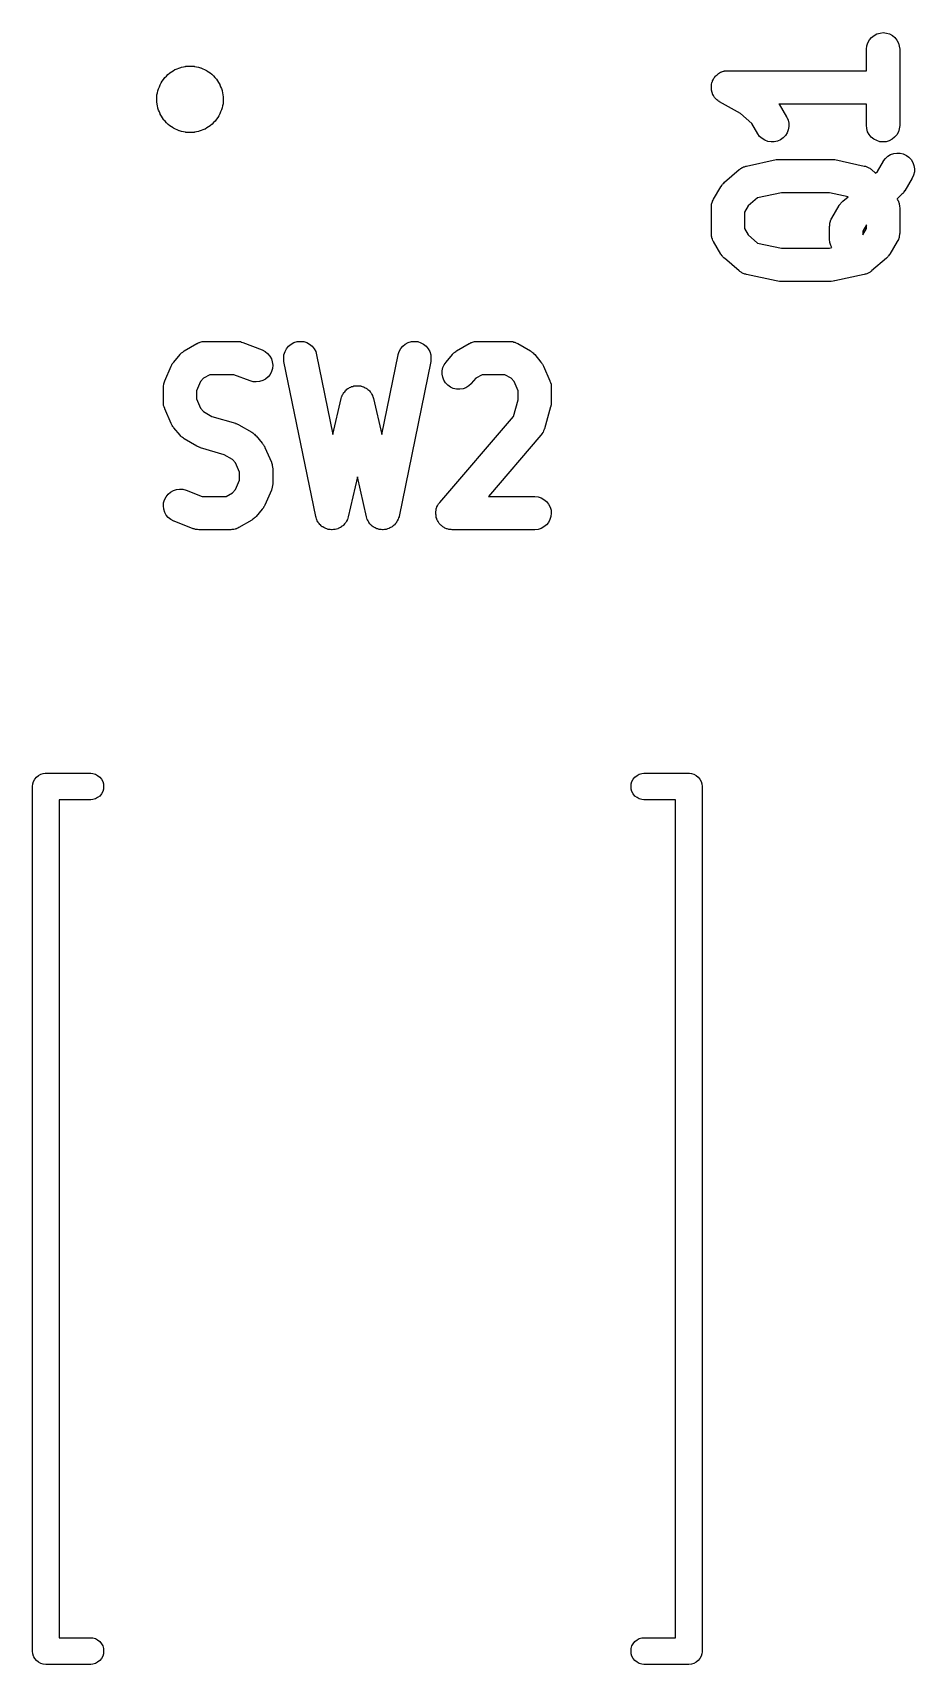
# Model space of a CAD drawing. Extents: x 137.1 to 164.6, y -146.9 to -60.6.
# Drawn here: x 154.1 to 158.08, y -121.3 to -113.94 of the extents above; entities that cross this region are included whole.
import ezdxf

# ---------------------------------------------------------------- set-up
doc = ezdxf.new("R2010")
doc.units = 0
doc.layers.add('BLACK', color=7, linetype='CONTINUOUS')

msp = doc.modelspace()

# ---------------------------------------------------------------- linework, layer by layer
at = {"layer": 'BLACK', "linetype": 'CONTINUOUS'}
for p, q in [((157.896, -113.952), (157.909, -113.945)), ((157.909, -113.945), (157.923, -113.941)), ((157.923, -113.941), (157.937, -113.939)), ((157.937, -113.939), (157.952, -113.941)), ((157.952, -113.941), (157.966, -113.945)), ((157.966, -113.945), (157.979, -113.952)), ((157.862, -114.013), (157.863, -113.999)), ((157.862, -114.014), (157.862, -114.013)), ((157.862, -114.111), (157.862, -114.014)), ((157.863, -113.999), (157.868, -113.985)), ((157.868, -113.985), (157.875, -113.972)), ((157.875, -113.972), (157.884, -113.961)), ((157.884, -113.961), (157.896, -113.952)), ((157.979, -113.952), (157.99, -113.961)), ((157.99, -113.961), (157.999, -113.973)), ((157.999, -113.973), (158.006, -113.986)), ((158.006, -113.986), (158.01, -114)), ((158.01, -114), (158.012, -114.014)), ((158.012, -114.014), (158.012, -114.357)), ((154.769, -114.096), (154.771, -114.095)), ((154.771, -114.095), (154.78, -114.094)), ((154.78, -114.094), (154.788, -114.092)), ((154.788, -114.092), (154.79, -114.092)), ((154.79, -114.092), (154.79, -114.091)), ((154.79, -114.091), (154.794, -114.091)), ((154.794, -114.091), (154.798, -114.091)), ((154.798, -114.091), (154.8, -114.09)), ((154.8, -114.09), (154.8, -114.09)), ((154.8, -114.09), (154.8, -114.09)), ((154.8, -114.09), (154.8, -114.09)), ((154.8, -114.09), (154.8, -114.09)), ((154.8, -114.09), (154.805, -114.09)), ((154.805, -114.09), (154.815, -114.09)), ((154.815, -114.09), (154.82, -114.09)), ((154.82, -114.09), (154.82, -114.09)), ((154.82, -114.09), (154.829, -114.091)), ((154.829, -114.091), (154.829, -114.091)), ((154.829, -114.091), (154.829, -114.091)), ((154.829, -114.091), (154.831, -114.092)), ((154.831, -114.092), (154.84, -114.093)), ((154.84, -114.093), (154.849, -114.095)), ((154.849, -114.095), (154.858, -114.098)), ((154.675, -114.175), (154.68, -114.166)), ((154.68, -114.165), (154.685, -114.158)), ((154.68, -114.166), (154.68, -114.165)), ((154.685, -114.158), (154.69, -114.15)), ((154.69, -114.15), (154.696, -114.142)), ((154.696, -114.142), (154.697, -114.141)), ((154.697, -114.141), (154.704, -114.135)), ((154.704, -114.135), (154.71, -114.128)), ((154.71, -114.128), (154.717, -114.122)), ((154.717, -114.122), (154.719, -114.121)), ((154.717, -114.122), (154.717, -114.122)), ((154.717, -114.122), (154.717, -114.122)), ((154.719, -114.121), (154.726, -114.116)), ((154.726, -114.116), (154.734, -114.111)), ((154.734, -114.111), (154.742, -114.106)), ((154.742, -114.106), (154.742, -114.106)), ((154.742, -114.106), (154.742, -114.106)), ((154.742, -114.106), (154.742, -114.106)), ((154.742, -114.106), (154.743, -114.106)), ((154.743, -114.106), (154.752, -114.102)), ((154.752, -114.102), (154.76, -114.099)), ((154.76, -114.099), (154.769, -114.096)), ((154.769, -114.096), (154.769, -114.096)), ((154.769, -114.096), (154.769, -114.096)), ((154.769, -114.096), (154.769, -114.096)), ((154.858, -114.098), (154.858, -114.098)), ((154.858, -114.098), (154.858, -114.098)), ((154.858, -114.098), (154.859, -114.098)), ((154.859, -114.098), (154.868, -114.102)), ((154.868, -114.102), (154.876, -114.105)), ((154.876, -114.105), (154.885, -114.11)), ((154.885, -114.11), (154.886, -114.111)), ((154.886, -114.111), (154.893, -114.116)), ((154.893, -114.116), (154.901, -114.121)), ((154.901, -114.121), (154.908, -114.127)), ((154.908, -114.127), (154.908, -114.127)), ((154.908, -114.127), (154.908, -114.127)), ((154.908, -114.127), (154.91, -114.128)), ((154.91, -114.128), (154.916, -114.134)), ((154.916, -114.134), (154.922, -114.141)), ((154.922, -114.141), (154.928, -114.148)), ((154.928, -114.148), (154.929, -114.148)), ((154.929, -114.148), (154.929, -114.148)), ((154.929, -114.148), (154.929, -114.149)), ((154.929, -114.149), (154.934, -114.157)), ((154.934, -114.157), (154.939, -114.164)), ((154.939, -114.164), (154.944, -114.173)), ((157.163, -114.171), (157.165, -114.166)), ((157.165, -114.166), (157.166, -114.161)), ((157.166, -114.161), (157.167, -114.159)), ((157.167, -114.159), (157.168, -114.157)), ((157.168, -114.157), (157.17, -114.152)), ((157.17, -114.152), (157.172, -114.148)), ((157.172, -114.148), (157.173, -114.146)), ((157.173, -114.146), (157.174, -114.144)), ((157.174, -114.144), (157.178, -114.14)), ((157.178, -114.14), (157.18, -114.136)), ((157.18, -114.136), (157.182, -114.134)), ((157.182, -114.134), (157.184, -114.132)), ((157.184, -114.132), (157.188, -114.129)), ((157.188, -114.129), (157.191, -114.126)), ((157.191, -114.126), (157.193, -114.125)), ((157.193, -114.125), (157.195, -114.123)), ((157.195, -114.123), (157.199, -114.121)), ((157.199, -114.121), (157.203, -114.118)), ((157.203, -114.118), (157.206, -114.118)), ((157.206, -114.118), (157.208, -114.116)), ((157.208, -114.116), (157.213, -114.115)), ((157.213, -114.115), (157.217, -114.113)), ((157.217, -114.113), (157.22, -114.113)), ((157.22, -114.113), (157.222, -114.112)), ((157.222, -114.112), (157.227, -114.112)), ((157.227, -114.112), (157.232, -114.111)), ((157.232, -114.111), (157.234, -114.111)), ((157.234, -114.111), (157.237, -114.111)), ((157.237, -114.111), (157.862, -114.111)), ((154.66, -114.231), (154.661, -114.222)), ((154.66, -114.24), (154.66, -114.231)), ((154.66, -114.249), (154.66, -114.24)), ((154.661, -114.22), (154.663, -114.211)), ((154.661, -114.222), (154.661, -114.22)), ((154.663, -114.211), (154.665, -114.202)), ((154.665, -114.202), (154.668, -114.193)), ((154.668, -114.192), (154.672, -114.183)), ((154.668, -114.193), (154.668, -114.192)), ((154.672, -114.183), (154.675, -114.175)), ((154.944, -114.173), (154.944, -114.173)), ((154.944, -114.173), (154.944, -114.173)), ((154.944, -114.173), (154.945, -114.174)), ((154.945, -114.174), (154.948, -114.183)), ((154.948, -114.183), (154.952, -114.191)), ((154.952, -114.191), (154.955, -114.2)), ((154.955, -114.2), (154.955, -114.202)), ((154.955, -114.202), (154.957, -114.211)), ((154.957, -114.211), (154.958, -114.219)), ((154.958, -114.219), (154.959, -114.229)), ((154.959, -114.229), (154.96, -114.231)), ((154.96, -114.231), (154.96, -114.24)), ((154.96, -114.24), (154.96, -114.249)), ((157.162, -114.176), (157.163, -114.173)), ((157.162, -114.18), (157.162, -114.176)), ((157.162, -114.185), (157.162, -114.18)), ((157.162, -114.188), (157.162, -114.185)), ((157.162, -114.19), (157.162, -114.188)), ((157.163, -114.195), (157.162, -114.19)), ((157.163, -114.173), (157.163, -114.171)), ((157.163, -114.2), (157.163, -114.195)), ((157.164, -114.202), (157.163, -114.2)), ((157.164, -114.205), (157.164, -114.202)), ((157.166, -114.209), (157.164, -114.205)), ((157.167, -114.214), (157.166, -114.209)), ((157.168, -114.216), (157.167, -114.214)), ((157.169, -114.218), (157.168, -114.216)), ((157.172, -114.223), (157.169, -114.218)), ((157.174, -114.227), (157.172, -114.223)), ((157.175, -114.229), (157.174, -114.227)), ((157.177, -114.231), (157.175, -114.229)), ((157.18, -114.234), (157.177, -114.231)), ((157.183, -114.238), (157.18, -114.234)), ((157.185, -114.24), (157.183, -114.238)), ((157.187, -114.242), (157.185, -114.24)), ((157.191, -114.245), (157.187, -114.242)), ((154.661, -114.251), (154.66, -114.249)), ((154.662, -114.261), (154.661, -114.251)), ((154.663, -114.269), (154.662, -114.261)), ((154.665, -114.278), (154.663, -114.269)), ((154.665, -114.28), (154.665, -114.278)), ((154.668, -114.289), (154.665, -114.28)), ((154.665, -114.28), (154.665, -114.28)), ((154.665, -114.28), (154.665, -114.28)), ((154.672, -114.297), (154.668, -114.289)), ((154.675, -114.306), (154.672, -114.297)), ((154.676, -114.307), (154.675, -114.306)), ((154.681, -114.316), (154.676, -114.307)), ((154.676, -114.307), (154.676, -114.307)), ((154.676, -114.307), (154.676, -114.307)), ((154.686, -114.323), (154.681, -114.316)), ((154.94, -114.315), (154.935, -114.322)), ((154.945, -114.305), (154.94, -114.314)), ((154.94, -114.314), (154.94, -114.315)), ((154.948, -114.297), (154.945, -114.305)), ((154.952, -114.288), (154.948, -114.297)), ((154.955, -114.278), (154.952, -114.287)), ((154.952, -114.287), (154.952, -114.287)), ((154.952, -114.287), (154.952, -114.287)), ((154.952, -114.287), (154.952, -114.288)), ((154.957, -114.269), (154.955, -114.278)), ((154.959, -114.26), (154.957, -114.269)), ((154.96, -114.249), (154.959, -114.258)), ((154.959, -114.258), (154.959, -114.26)), ((157.194, -114.248), (157.191, -114.245)), ((157.197, -114.249), (157.194, -114.248)), ((157.199, -114.25), (157.197, -114.249)), ((157.199, -114.251), (157.199, -114.25)), ((157.293, -114.304), (157.199, -114.251)), ((157.345, -114.349), (157.293, -114.304)), ((157.862, -114.261), (157.467, -114.261)), ((157.467, -114.261), (157.468, -114.262)), ((157.468, -114.262), (157.501, -114.319)), ((157.862, -114.357), (157.862, -114.261)), ((154.691, -114.331), (154.686, -114.323)), ((154.691, -114.332), (154.691, -114.331)), ((154.698, -114.339), (154.691, -114.332)), ((154.704, -114.346), (154.698, -114.339)), ((154.71, -114.352), (154.704, -114.346)), ((154.712, -114.353), (154.71, -114.352)), ((154.719, -114.359), (154.712, -114.353)), ((154.727, -114.364), (154.719, -114.359)), ((154.734, -114.369), (154.727, -114.364)), ((154.735, -114.37), (154.734, -114.369)), ((154.744, -114.375), (154.735, -114.37)), ((154.735, -114.37), (154.735, -114.37)), ((154.735, -114.37), (154.735, -114.37)), ((154.752, -114.378), (154.744, -114.375)), ((154.761, -114.382), (154.752, -114.378)), ((154.762, -114.382), (154.761, -114.382)), ((154.771, -114.385), (154.762, -114.382)), ((154.762, -114.382), (154.762, -114.382)), ((154.762, -114.382), (154.762, -114.382)), ((154.762, -114.382), (154.762, -114.382)), ((154.78, -114.387), (154.771, -114.385)), ((154.789, -114.388), (154.78, -114.387)), ((154.791, -114.389), (154.789, -114.388)), ((154.8, -114.39), (154.791, -114.389)), ((154.791, -114.389), (154.791, -114.389)), ((154.791, -114.389), (154.791, -114.389)), ((154.822, -114.389), (154.82, -114.39)), ((154.826, -114.389), (154.822, -114.389)), ((154.83, -114.389), (154.826, -114.389)), ((154.832, -114.388), (154.83, -114.388)), ((154.83, -114.388), (154.83, -114.389)), ((154.84, -114.386), (154.832, -114.388)), ((154.849, -114.385), (154.84, -114.386)), ((154.851, -114.384), (154.849, -114.385)), ((154.86, -114.381), (154.851, -114.384)), ((154.851, -114.384), (154.851, -114.384)), ((154.851, -114.384), (154.851, -114.384)), ((154.868, -114.378), (154.86, -114.381)), ((154.877, -114.374), (154.868, -114.378)), ((154.878, -114.374), (154.877, -114.374)), ((154.886, -114.369), (154.878, -114.374)), ((154.878, -114.374), (154.878, -114.374)), ((154.878, -114.374), (154.878, -114.374)), ((154.894, -114.364), (154.886, -114.369)), ((154.901, -114.359), (154.894, -114.364)), ((154.903, -114.358), (154.901, -114.359)), ((154.91, -114.352), (154.903, -114.358)), ((154.903, -114.358), (154.903, -114.358)), ((154.903, -114.358), (154.903, -114.358)), ((154.916, -114.345), (154.91, -114.352)), ((154.923, -114.339), (154.916, -114.345)), ((154.924, -114.338), (154.923, -114.339)), ((154.93, -114.33), (154.924, -114.338)), ((154.935, -114.322), (154.93, -114.33)), ((157.372, -114.395), (157.345, -114.349)), ((157.501, -114.319), (157.502, -114.32)), ((157.502, -114.32), (157.508, -114.334)), ((157.509, -114.377), (157.504, -114.391)), ((157.508, -114.334), (157.511, -114.348)), ((157.511, -114.363), (157.509, -114.377)), ((157.511, -114.348), (157.511, -114.363)), ((157.863, -114.372), (157.862, -114.357)), ((157.867, -114.386), (157.863, -114.372)), ((157.874, -114.399), (157.867, -114.386)), ((158.006, -114.387), (157.999, -114.4)), ((158.01, -114.373), (158.006, -114.387)), ((158.012, -114.358), (158.01, -114.373)), ((158.012, -114.357), (158.012, -114.358)), ((154.805, -114.39), (154.8, -114.39)), ((154.8, -114.39), (154.8, -114.39)), ((154.815, -114.39), (154.805, -114.39)), ((154.82, -114.39), (154.815, -114.39)), ((154.82, -114.39), (154.82, -114.39)), ((154.82, -114.39), (154.82, -114.39)), ((154.82, -114.39), (154.82, -114.39)), ((154.82, -114.39), (154.82, -114.39)), ((157.38, -114.407), (157.372, -114.395)), ((157.391, -114.417), (157.38, -114.407)), ((157.404, -114.424), (157.391, -114.417)), ((157.417, -114.43), (157.404, -114.424)), ((157.432, -114.432), (157.417, -114.43)), ((157.446, -114.432), (157.432, -114.432)), ((157.461, -114.428), (157.446, -114.432)), ((157.474, -114.422), (157.461, -114.428)), ((157.486, -114.414), (157.474, -114.422)), ((157.496, -114.403), (157.486, -114.414)), ((157.504, -114.391), (157.496, -114.403)), ((157.883, -114.41), (157.874, -114.399)), ((157.895, -114.419), (157.883, -114.41)), ((157.908, -114.426), (157.895, -114.419)), ((157.922, -114.431), (157.908, -114.426)), ((157.936, -114.432), (157.922, -114.431)), ((157.951, -114.431), (157.936, -114.432)), ((157.965, -114.427), (157.951, -114.431)), ((157.978, -114.42), (157.965, -114.427)), ((157.989, -114.411), (157.978, -114.42)), ((157.999, -114.4), (157.989, -114.411)), ((157.321, -114.541), (157.454, -114.512)), ((157.454, -114.512), (157.455, -114.512)), ((157.455, -114.512), (157.463, -114.511)), ((157.455, -114.512), (157.455, -114.512)), ((157.455, -114.512), (157.455, -114.512)), ((157.463, -114.511), (157.47, -114.511)), ((157.47, -114.511), (157.47, -114.511)), ((157.47, -114.511), (157.47, -114.511)), ((157.47, -114.511), (157.703, -114.511)), ((157.703, -114.511), (157.704, -114.511)), ((157.704, -114.511), (157.704, -114.511)), ((157.704, -114.511), (157.705, -114.511)), ((157.705, -114.511), (157.712, -114.512)), ((157.712, -114.512), (157.719, -114.512)), ((157.719, -114.512), (157.719, -114.512)), ((157.719, -114.512), (157.719, -114.512)), ((157.719, -114.512), (157.852, -114.541)), ((157.912, -114.566), (157.939, -114.519)), ((157.939, -114.518), (157.948, -114.507)), ((157.939, -114.519), (157.939, -114.518)), ((157.948, -114.507), (157.959, -114.497)), ((157.959, -114.497), (157.971, -114.489)), ((157.971, -114.489), (157.985, -114.484)), ((157.985, -114.484), (157.999, -114.482)), ((157.999, -114.482), (158.014, -114.483)), ((158.014, -114.483), (158.028, -114.486)), ((158.028, -114.486), (158.042, -114.493)), ((158.042, -114.493), (158.053, -114.501)), ((158.053, -114.501), (158.063, -114.512)), ((158.063, -114.512), (158.071, -114.525)), ((158.071, -114.525), (158.076, -114.538)), ((157.221, -114.614), (157.288, -114.557)), ((157.288, -114.557), (157.289, -114.557)), ((157.289, -114.557), (157.292, -114.555)), ((157.292, -114.555), (157.294, -114.552)), ((157.294, -114.552), (157.298, -114.551)), ((157.298, -114.551), (157.301, -114.548)), ((157.301, -114.548), (157.304, -114.547)), ((157.304, -114.547), (157.307, -114.545)), ((157.307, -114.545), (157.311, -114.544)), ((157.311, -114.544), (157.314, -114.543)), ((157.314, -114.543), (157.318, -114.542)), ((157.318, -114.542), (157.321, -114.541)), ((157.852, -114.541), (157.853, -114.541)), ((157.853, -114.541), (157.857, -114.542)), ((157.857, -114.542), (157.86, -114.543)), ((157.86, -114.543), (157.864, -114.545)), ((157.864, -114.545), (157.867, -114.546)), ((157.867, -114.546), (157.87, -114.548)), ((157.87, -114.548), (157.873, -114.549)), ((157.873, -114.549), (157.877, -114.551)), ((157.877, -114.551), (157.88, -114.553)), ((157.88, -114.553), (157.883, -114.555)), ((157.883, -114.555), (157.885, -114.557)), ((157.885, -114.557), (157.903, -114.573)), ((157.903, -114.573), (157.912, -114.566)), ((158.068, -114.595), (158.035, -114.652)), ((158.074, -114.582), (158.068, -114.595)), ((158.078, -114.567), (158.074, -114.582)), ((158.076, -114.538), (158.078, -114.553)), ((158.078, -114.553), (158.078, -114.567)), ((157.172, -114.691), (157.205, -114.634)), ((157.205, -114.634), (157.206, -114.633)), ((157.206, -114.633), (157.209, -114.629)), ((157.209, -114.629), (157.211, -114.625)), ((157.211, -114.625), (157.213, -114.623)), ((157.213, -114.623), (157.214, -114.621)), ((157.214, -114.621), (157.218, -114.618)), ((157.218, -114.618), (157.221, -114.614)), ((157.371, -114.684), (157.328, -114.72)), ((157.478, -114.661), (157.371, -114.684)), ((157.695, -114.661), (157.478, -114.661)), ((157.78, -114.679), (157.695, -114.661)), ((157.755, -114.7), (157.78, -114.679)), ((158.019, -114.671), (158, -114.688)), ((158.022, -114.668), (158.019, -114.671)), ((158.026, -114.665), (158.022, -114.668)), ((158.027, -114.663), (158.026, -114.665)), ((158.029, -114.661), (158.027, -114.663)), ((158.031, -114.657), (158.029, -114.661)), ((158.034, -114.653), (158.031, -114.657)), ((158.035, -114.652), (158.034, -114.653)), ((157.162, -114.718), (157.163, -114.716)), ((157.162, -114.723), (157.162, -114.718)), ((157.162, -114.728), (157.162, -114.723)), ((157.162, -114.729), (157.162, -114.728)), ((157.162, -114.843), (157.162, -114.729)), ((157.163, -114.713), (157.165, -114.709)), ((157.163, -114.716), (157.163, -114.713)), ((157.165, -114.709), (157.166, -114.704)), ((157.166, -114.704), (157.167, -114.702)), ((157.167, -114.702), (157.168, -114.699)), ((157.168, -114.699), (157.17, -114.695)), ((157.17, -114.695), (157.172, -114.691)), ((157.328, -114.72), (157.312, -114.749)), ((157.312, -114.749), (157.312, -114.823)), ((157.705, -114.776), (157.739, -114.719)), ((157.739, -114.718), (157.742, -114.715)), ((157.739, -114.719), (157.739, -114.718)), ((157.742, -114.715), (157.744, -114.711)), ((157.744, -114.711), (157.746, -114.709)), ((157.746, -114.709), (157.748, -114.707)), ((157.748, -114.707), (157.751, -114.704)), ((157.751, -114.704), (157.755, -114.7)), ((158, -114.688), (158.001, -114.691)), ((158.001, -114.691), (158.002, -114.692)), ((158.002, -114.692), (158.004, -114.696)), ((158.004, -114.696), (158.006, -114.7)), ((158.006, -114.7), (158.007, -114.703)), ((158.007, -114.703), (158.008, -114.705)), ((158.008, -114.705), (158.009, -114.71)), ((158.009, -114.71), (158.01, -114.714)), ((158.01, -114.714), (158.011, -114.717)), ((158.011, -114.717), (158.011, -114.719)), ((158.011, -114.719), (158.011, -114.724)), ((158.011, -114.724), (158.012, -114.729)), ((158.012, -114.729), (158.012, -114.843)), ((157.312, -114.823), (157.328, -114.851)), ((157.695, -114.813), (157.696, -114.809)), ((157.695, -114.814), (157.695, -114.813)), ((157.695, -114.871), (157.695, -114.814)), ((157.696, -114.801), (157.697, -114.799)), ((157.696, -114.804), (157.696, -114.801)), ((157.696, -114.809), (157.696, -114.804)), ((157.697, -114.799), (157.698, -114.794)), ((157.698, -114.794), (157.699, -114.79)), ((157.699, -114.79), (157.7, -114.787)), ((157.7, -114.787), (157.701, -114.785)), ((157.701, -114.785), (157.703, -114.781)), ((157.703, -114.781), (157.705, -114.776)), ((157.862, -114.806), (157.845, -114.835)), ((157.845, -114.851), (157.862, -114.823)), ((157.862, -114.823), (157.862, -114.806)), ((157.162, -114.847), (157.162, -114.843)), ((157.162, -114.852), (157.162, -114.847)), ((157.163, -114.855), (157.162, -114.852)), ((157.163, -114.857), (157.163, -114.855)), ((157.164, -114.862), (157.163, -114.857)), ((157.165, -114.866), (157.164, -114.862)), ((157.167, -114.869), (157.165, -114.866)), ((157.167, -114.871), (157.167, -114.869)), ((157.169, -114.876), (157.167, -114.871)), ((157.171, -114.88), (157.169, -114.876)), ((157.172, -114.881), (157.171, -114.88)), ((157.205, -114.938), (157.172, -114.881)), ((157.328, -114.851), (157.371, -114.888)), ((157.371, -114.888), (157.478, -114.911)), ((157.696, -114.886), (157.695, -114.871)), ((157.701, -114.9), (157.696, -114.886)), ((157.705, -114.909), (157.701, -114.9)), ((157.845, -114.835), (157.845, -114.851)), ((158.001, -114.881), (157.968, -114.938)), ((158.003, -114.876), (158.001, -114.881)), ((158.006, -114.872), (158.003, -114.876)), ((158.008, -114.867), (158.006, -114.87)), ((158.006, -114.87), (158.006, -114.872)), ((158.009, -114.863), (158.008, -114.867)), ((158.01, -114.858), (158.009, -114.863)), ((158.011, -114.853), (158.01, -114.856)), ((158.01, -114.856), (158.01, -114.858)), ((158.012, -114.844), (158.011, -114.848)), ((158.011, -114.848), (158.011, -114.853)), ((158.012, -114.843), (158.012, -114.844)), ((157.208, -114.942), (157.205, -114.938)), ((157.21, -114.946), (157.208, -114.942)), ((157.212, -114.947), (157.21, -114.946)), ((157.214, -114.95), (157.212, -114.947)), ((157.217, -114.953), (157.214, -114.95)), ((157.22, -114.956), (157.217, -114.953)), ((157.221, -114.957), (157.22, -114.956)), ((157.288, -115.014), (157.221, -114.957)), ((157.478, -114.911), (157.695, -114.911)), ((157.695, -114.911), (157.705, -114.909)), ((157.952, -114.957), (157.885, -115.014)), ((157.955, -114.954), (157.952, -114.957)), ((157.959, -114.95), (157.955, -114.954)), ((157.96, -114.948), (157.959, -114.95)), ((157.962, -114.946), (157.96, -114.948)), ((157.965, -114.942), (157.962, -114.946)), ((157.968, -114.939), (157.965, -114.942)), ((157.968, -114.938), (157.968, -114.939)), ((157.291, -115.016), (157.288, -115.014)), ((157.293, -115.018), (157.291, -115.016)), ((157.297, -115.02), (157.293, -115.018)), ((157.3, -115.022), (157.297, -115.02)), ((157.303, -115.024), (157.3, -115.022)), ((157.306, -115.026), (157.303, -115.024)), ((157.31, -115.027), (157.306, -115.026)), ((157.313, -115.028), (157.31, -115.027)), ((157.317, -115.029), (157.313, -115.028)), ((157.32, -115.03), (157.317, -115.029)), ((157.321, -115.03), (157.32, -115.03)), ((157.454, -115.059), (157.321, -115.03)), ((157.852, -115.03), (157.719, -115.059)), ((157.856, -115.029), (157.852, -115.03)), ((157.859, -115.029), (157.856, -115.029)), ((157.863, -115.027), (157.859, -115.029)), ((157.866, -115.026), (157.863, -115.027)), ((157.869, -115.024), (157.866, -115.026)), ((157.873, -115.023), (157.869, -115.024)), ((157.876, -115.021), (157.873, -115.023)), ((157.879, -115.019), (157.876, -115.021)), ((157.882, -115.017), (157.879, -115.019)), ((157.885, -115.015), (157.882, -115.017)), ((157.885, -115.014), (157.885, -115.015)), ((157.462, -115.06), (157.454, -115.059)), ((157.454, -115.059), (157.454, -115.059)), ((157.454, -115.059), (157.454, -115.059)), ((157.469, -115.061), (157.462, -115.06)), ((157.47, -115.061), (157.469, -115.061)), ((157.469, -115.061), (157.469, -115.061)), ((157.469, -115.061), (157.469, -115.061)), ((157.703, -115.061), (157.47, -115.061)), ((157.711, -115.06), (157.703, -115.061)), ((157.703, -115.061), (157.703, -115.061)), ((157.703, -115.061), (157.703, -115.061)), ((157.718, -115.059), (157.711, -115.06)), ((157.719, -115.059), (157.718, -115.059)), ((157.718, -115.059), (157.718, -115.059)), ((157.718, -115.059), (157.718, -115.059)), ((154.784, -115.375), (154.841, -115.342)), ((154.841, -115.342), (154.842, -115.341)), ((154.842, -115.341), (154.847, -115.339)), ((154.847, -115.339), (154.851, -115.337)), ((154.851, -115.337), (154.853, -115.337)), ((154.853, -115.337), (154.856, -115.335)), ((154.856, -115.335), (154.86, -115.334)), ((154.86, -115.334), (154.865, -115.333)), ((154.865, -115.333), (154.867, -115.333)), ((154.867, -115.333), (154.87, -115.332)), ((154.87, -115.332), (154.875, -115.332)), ((154.875, -115.332), (154.879, -115.332)), ((154.879, -115.332), (155.022, -115.332)), ((155.022, -115.332), (155.023, -115.332)), ((155.023, -115.332), (155.029, -115.332)), ((155.029, -115.332), (155.035, -115.333)), ((155.035, -115.333), (155.036, -115.333)), ((155.036, -115.333), (155.038, -115.333)), ((155.038, -115.333), (155.043, -115.335)), ((155.043, -115.335), (155.049, -115.337)), ((155.049, -115.337), (155.135, -115.37)), ((155.255, -115.353), (155.266, -115.344)), ((155.266, -115.344), (155.279, -115.337)), ((155.279, -115.337), (155.293, -115.333)), ((155.293, -115.333), (155.308, -115.332)), ((155.308, -115.332), (155.323, -115.333)), ((155.323, -115.333), (155.337, -115.337)), ((155.337, -115.337), (155.349, -115.344)), ((155.349, -115.344), (155.361, -115.354)), ((155.77, -115.353), (155.781, -115.344)), ((155.781, -115.344), (155.794, -115.337)), ((155.794, -115.337), (155.809, -115.333)), ((155.809, -115.333), (155.823, -115.332)), ((155.823, -115.332), (155.838, -115.333)), ((155.838, -115.333), (155.852, -115.338)), ((155.852, -115.338), (155.864, -115.345)), ((155.864, -115.345), (155.876, -115.354)), ((156.013, -115.375), (156.07, -115.342)), ((156.07, -115.342), (156.071, -115.341)), ((156.071, -115.341), (156.075, -115.339)), ((156.075, -115.339), (156.079, -115.337)), ((156.079, -115.337), (156.082, -115.337)), ((156.082, -115.337), (156.084, -115.335)), ((156.084, -115.335), (156.089, -115.334)), ((156.089, -115.334), (156.093, -115.333)), ((156.093, -115.333), (156.096, -115.333)), ((156.096, -115.333), (156.099, -115.332)), ((156.099, -115.332), (156.103, -115.332)), ((156.103, -115.332), (156.108, -115.332)), ((156.108, -115.332), (156.251, -115.332)), ((156.251, -115.332), (156.252, -115.332)), ((156.252, -115.332), (156.256, -115.332)), ((156.256, -115.332), (156.261, -115.332)), ((156.261, -115.332), (156.264, -115.333)), ((156.264, -115.333), (156.266, -115.333)), ((156.266, -115.333), (156.271, -115.335)), ((156.271, -115.335), (156.275, -115.336)), ((156.275, -115.336), (156.278, -115.337)), ((156.278, -115.337), (156.28, -115.338)), ((156.28, -115.338), (156.284, -115.34)), ((156.284, -115.34), (156.289, -115.342)), ((156.289, -115.342), (156.346, -115.375)), ((154.737, -115.425), (154.765, -115.391)), ((154.765, -115.391), (154.766, -115.39)), ((154.766, -115.39), (154.769, -115.387)), ((154.769, -115.387), (154.772, -115.384)), ((154.772, -115.384), (154.775, -115.382)), ((154.775, -115.382), (154.777, -115.38)), ((154.777, -115.38), (154.781, -115.378)), ((154.781, -115.378), (154.784, -115.375)), ((155.135, -115.37), (155.136, -115.37)), ((155.136, -115.37), (155.149, -115.377)), ((155.149, -115.377), (155.16, -115.386)), ((155.16, -115.386), (155.17, -115.398)), ((155.17, -115.398), (155.177, -115.411)), ((155.177, -115.411), (155.181, -115.424)), ((155.233, -115.406), (155.234, -115.392)), ((155.234, -115.421), (155.233, -115.406)), ((155.234, -115.392), (155.239, -115.378)), ((155.239, -115.378), (155.246, -115.365)), ((155.246, -115.365), (155.255, -115.353)), ((155.361, -115.354), (155.37, -115.365)), ((155.37, -115.365), (155.377, -115.378)), ((155.377, -115.378), (155.381, -115.392)), ((155.381, -115.392), (155.455, -115.752)), ((155.675, -115.752), (155.749, -115.392)), ((155.749, -115.391), (155.753, -115.377)), ((155.749, -115.392), (155.749, -115.391)), ((155.753, -115.377), (155.761, -115.364)), ((155.761, -115.364), (155.77, -115.353)), ((155.876, -115.354), (155.885, -115.366)), ((155.885, -115.366), (155.892, -115.378)), ((155.892, -115.378), (155.896, -115.393)), ((155.896, -115.393), (155.897, -115.407)), ((155.897, -115.407), (155.896, -115.422)), ((155.965, -115.425), (155.994, -115.391)), ((155.994, -115.39), (155.998, -115.387)), ((155.994, -115.391), (155.994, -115.39)), ((155.998, -115.387), (156.001, -115.384)), ((156.001, -115.384), (156.003, -115.382)), ((156.003, -115.382), (156.005, -115.38)), ((156.005, -115.38), (156.009, -115.378)), ((156.009, -115.378), (156.013, -115.375)), ((156.346, -115.375), (156.347, -115.376)), ((156.347, -115.376), (156.35, -115.379)), ((156.35, -115.379), (156.354, -115.381)), ((156.354, -115.381), (156.356, -115.383)), ((156.356, -115.383), (156.358, -115.384)), ((156.358, -115.384), (156.361, -115.388)), ((156.361, -115.388), (156.365, -115.391)), ((156.365, -115.391), (156.393, -115.425)), ((154.696, -115.51), (154.725, -115.444)), ((154.725, -115.443), (154.727, -115.44)), ((154.725, -115.444), (154.725, -115.443)), ((154.727, -115.44), (154.728, -115.437)), ((154.728, -115.437), (154.73, -115.433)), ((154.73, -115.433), (154.732, -115.43)), ((154.732, -115.43), (154.735, -115.427)), ((154.735, -115.427), (154.737, -115.425)), ((154.9, -115.482), (154.871, -115.498)), ((155.008, -115.482), (154.9, -115.482)), ((155.081, -115.51), (155.008, -115.482)), ((155.162, -115.492), (155.151, -115.502)), ((155.171, -115.481), (155.162, -115.492)), ((155.178, -115.468), (155.171, -115.481)), ((155.182, -115.454), (155.178, -115.468)), ((155.181, -115.424), (155.183, -115.439)), ((155.183, -115.439), (155.182, -115.454)), ((155.234, -115.422), (155.234, -115.421)), ((155.377, -116.122), (155.234, -115.422)), ((155.896, -115.422), (155.753, -116.122)), ((155.947, -115.479), (155.948, -115.464)), ((155.95, -115.493), (155.947, -115.479)), ((155.948, -115.464), (155.951, -115.45)), ((155.955, -115.507), (155.95, -115.493)), ((155.951, -115.45), (155.957, -115.437)), ((155.957, -115.437), (155.965, -115.425)), ((156.128, -115.482), (156.099, -115.498)), ((156.23, -115.482), (156.128, -115.482)), ((156.259, -115.498), (156.23, -115.482)), ((156.393, -115.425), (156.394, -115.425)), ((156.394, -115.425), (156.396, -115.428)), ((156.396, -115.428), (156.398, -115.431)), ((156.398, -115.431), (156.4, -115.434)), ((156.4, -115.434), (156.402, -115.437)), ((156.402, -115.437), (156.404, -115.441)), ((156.404, -115.441), (156.405, -115.444)), ((156.405, -115.444), (156.434, -115.51)), ((154.69, -115.535), (154.692, -115.524)), ((154.69, -115.539), (154.69, -115.535)), ((154.69, -115.54), (154.69, -115.539)), ((154.69, -115.607), (154.69, -115.54)), ((154.692, -115.524), (154.696, -115.51)), ((154.858, -115.513), (154.84, -115.555)), ((154.84, -115.555), (154.84, -115.591)), ((154.871, -115.498), (154.858, -115.513)), ((155.095, -115.514), (155.081, -115.51)), ((155.109, -115.515), (155.095, -115.514)), ((155.124, -115.513), (155.109, -115.515)), ((155.138, -115.509), (155.124, -115.513)), ((155.151, -115.502), (155.138, -115.509)), ((155.5, -115.571), (155.502, -115.566)), ((155.502, -115.566), (155.503, -115.564)), ((155.503, -115.564), (155.504, -115.563)), ((155.504, -115.563), (155.508, -115.559)), ((155.508, -115.559), (155.511, -115.555)), ((155.511, -115.555), (155.513, -115.553)), ((155.513, -115.553), (155.514, -115.552)), ((155.514, -115.552), (155.518, -115.548)), ((155.518, -115.548), (155.522, -115.545)), ((155.522, -115.545), (155.524, -115.544)), ((155.524, -115.544), (155.526, -115.543)), ((155.526, -115.543), (155.53, -115.54)), ((155.53, -115.54), (155.535, -115.538)), ((155.535, -115.538), (155.537, -115.537)), ((155.537, -115.537), (155.539, -115.536)), ((155.539, -115.536), (155.544, -115.535)), ((155.544, -115.535), (155.549, -115.533)), ((155.549, -115.533), (155.551, -115.533)), ((155.551, -115.533), (155.553, -115.533)), ((155.553, -115.533), (155.558, -115.532)), ((155.558, -115.532), (155.563, -115.532)), ((155.563, -115.532), (155.566, -115.532)), ((155.566, -115.532), (155.568, -115.532)), ((155.568, -115.532), (155.573, -115.532)), ((155.573, -115.532), (155.578, -115.533)), ((155.578, -115.533), (155.58, -115.533)), ((155.58, -115.533), (155.582, -115.534)), ((155.582, -115.534), (155.587, -115.535)), ((155.587, -115.535), (155.592, -115.537)), ((155.592, -115.537), (155.594, -115.538)), ((155.594, -115.538), (155.596, -115.538)), ((155.596, -115.538), (155.601, -115.541)), ((155.601, -115.541), (155.605, -115.543)), ((155.605, -115.543), (155.607, -115.545)), ((155.607, -115.545), (155.609, -115.546)), ((155.609, -115.546), (155.613, -115.549)), ((155.613, -115.549), (155.617, -115.552)), ((155.617, -115.552), (155.618, -115.554)), ((155.618, -115.554), (155.62, -115.555)), ((155.62, -115.555), (155.623, -115.559)), ((155.623, -115.559), (155.626, -115.563)), ((155.626, -115.563), (155.627, -115.565)), ((155.627, -115.565), (155.629, -115.567)), ((155.629, -115.567), (155.631, -115.572)), ((155.963, -115.519), (155.955, -115.507)), ((155.973, -115.53), (155.963, -115.519)), ((155.985, -115.538), (155.973, -115.53)), ((155.998, -115.544), (155.985, -115.538)), ((156.012, -115.548), (155.998, -115.544)), ((156.027, -115.548), (156.012, -115.548)), ((156.042, -115.546), (156.027, -115.548)), ((156.055, -115.541), (156.042, -115.546)), ((156.068, -115.533), (156.055, -115.541)), ((156.078, -115.523), (156.068, -115.533)), ((156.079, -115.522), (156.078, -115.523)), ((156.099, -115.498), (156.079, -115.522)), ((156.272, -115.513), (156.259, -115.498)), ((156.29, -115.555), (156.272, -115.513)), ((156.29, -115.596), (156.29, -115.555)), ((156.434, -115.51), (156.434, -115.511)), ((156.434, -115.511), (156.436, -115.517)), ((156.436, -115.517), (156.439, -115.525)), ((156.439, -115.525), (156.44, -115.54)), ((156.44, -115.54), (156.44, -115.607)), ((154.691, -115.621), (154.69, -115.607)), ((154.693, -115.627), (154.691, -115.621)), ((154.696, -115.635), (154.693, -115.627)), ((154.696, -115.636), (154.696, -115.635)), ((154.725, -115.703), (154.696, -115.636)), ((154.84, -115.591), (154.858, -115.633)), ((154.858, -115.633), (154.871, -115.648)), ((155.455, -115.752), (155.492, -115.59)), ((155.492, -115.589), (155.494, -115.584)), ((155.492, -115.59), (155.492, -115.589)), ((155.494, -115.584), (155.495, -115.579)), ((155.495, -115.579), (155.496, -115.577)), ((155.496, -115.577), (155.497, -115.575)), ((155.497, -115.575), (155.5, -115.571)), ((155.631, -115.572), (155.633, -115.576)), ((155.633, -115.576), (155.634, -115.578)), ((155.634, -115.578), (155.635, -115.58)), ((155.635, -115.58), (155.636, -115.585)), ((155.636, -115.585), (155.638, -115.59)), ((155.638, -115.59), (155.675, -115.752)), ((156.269, -115.67), (156.29, -115.596)), ((156.437, -115.627), (156.409, -115.727)), ((156.438, -115.625), (156.437, -115.627)), ((156.439, -115.618), (156.438, -115.622)), ((156.438, -115.622), (156.438, -115.625)), ((156.44, -115.613), (156.439, -115.618)), ((156.44, -115.607), (156.44, -115.608)), ((156.44, -115.608), (156.44, -115.61)), ((156.44, -115.61), (156.44, -115.613)), ((154.726, -115.706), (154.725, -115.703)), ((154.728, -115.709), (154.726, -115.706)), ((154.73, -115.712), (154.728, -115.709)), ((154.732, -115.716), (154.73, -115.712)), ((154.871, -115.648), (154.909, -115.671)), ((154.909, -115.671), (155.015, -115.701)), ((155.015, -115.701), (155.016, -115.702)), ((155.016, -115.702), (155.017, -115.702)), ((155.017, -115.702), (155.018, -115.702)), ((155.018, -115.702), (155.024, -115.705)), ((155.024, -115.705), (155.029, -115.707)), ((155.029, -115.707), (155.03, -115.708)), ((155.03, -115.708), (155.031, -115.709)), ((155.031, -115.709), (155.089, -115.742)), ((155.937, -116.058), (156.269, -115.67)), ((154.734, -115.718), (154.732, -115.716)), ((154.736, -115.721), (154.734, -115.718)), ((154.737, -115.722), (154.736, -115.721)), ((154.765, -115.755), (154.737, -115.722)), ((154.769, -115.759), (154.765, -115.755)), ((154.772, -115.762), (154.769, -115.759)), ((154.774, -115.764), (154.772, -115.762)), ((154.776, -115.766), (154.774, -115.764)), ((154.78, -115.768), (154.776, -115.766)), ((154.783, -115.771), (154.78, -115.768)), ((154.784, -115.771), (154.783, -115.771)), ((154.841, -115.805), (154.784, -115.771)), ((155.089, -115.742), (155.089, -115.742)), ((155.089, -115.742), (155.093, -115.745)), ((155.093, -115.745), (155.097, -115.748)), ((155.097, -115.748), (155.099, -115.75)), ((155.099, -115.75), (155.101, -115.751)), ((155.101, -115.751), (155.104, -115.755)), ((155.104, -115.755), (155.108, -115.758)), ((155.108, -115.758), (155.136, -115.791)), ((156.393, -115.755), (156.157, -116.032)), ((156.394, -115.755), (156.393, -115.755)), ((156.395, -115.754), (156.394, -115.755)), ((156.398, -115.749), (156.395, -115.754)), ((156.402, -115.743), (156.398, -115.749)), ((156.403, -115.742), (156.402, -115.743)), ((156.402, -115.743), (156.402, -115.743)), ((156.405, -115.736), (156.403, -115.742)), ((156.408, -115.73), (156.405, -115.736)), ((156.409, -115.727), (156.408, -115.728)), ((156.408, -115.728), (156.408, -115.729)), ((156.408, -115.729), (156.408, -115.73)), ((154.843, -115.805), (154.841, -115.805)), ((154.844, -115.806), (154.843, -115.805)), ((154.849, -115.808), (154.844, -115.806)), ((154.855, -115.811), (154.849, -115.808)), ((154.856, -115.811), (154.855, -115.811)), ((154.857, -115.812), (154.856, -115.811)), ((154.858, -115.812), (154.857, -115.812)), ((154.964, -115.843), (154.858, -115.812)), ((155.002, -115.865), (154.964, -115.843)), ((155.136, -115.791), (155.137, -115.792)), ((155.137, -115.792), (155.139, -115.795)), ((155.139, -115.795), (155.141, -115.798)), ((155.141, -115.798), (155.143, -115.801)), ((155.143, -115.801), (155.145, -115.804)), ((155.145, -115.804), (155.147, -115.807)), ((155.147, -115.807), (155.148, -115.81)), ((155.148, -115.81), (155.177, -115.877)), ((155.015, -115.88), (155.002, -115.865)), ((155.033, -115.922), (155.015, -115.88)), ((155.033, -115.958), (155.033, -115.922)), ((155.177, -115.877), (155.177, -115.878)), ((155.177, -115.878), (155.18, -115.887)), ((155.18, -115.887), (155.181, -115.892)), ((155.181, -115.892), (155.183, -115.907)), ((155.183, -115.907), (155.183, -115.973)), ((154.722, -116.012), (154.735, -116.005)), ((154.735, -116.005), (154.749, -116)), ((154.749, -116), (154.763, -115.998)), ((154.763, -115.998), (154.778, -115.999)), ((154.778, -115.999), (154.792, -116.003)), ((154.792, -116.003), (154.865, -116.032)), ((155.002, -116.015), (155.015, -116)), ((155.015, -116), (155.033, -115.958)), ((155.177, -116.003), (155.148, -116.07)), ((155.181, -115.989), (155.177, -116.003)), ((155.183, -115.974), (155.181, -115.989)), ((155.183, -115.973), (155.183, -115.974)), ((155.565, -115.943), (155.524, -116.123)), ((155.606, -116.123), (155.565, -115.943)), ((154.69, -116.074), (154.691, -116.06)), ((154.692, -116.089), (154.69, -116.074)), ((154.691, -116.06), (154.695, -116.046)), ((154.695, -116.046), (154.702, -116.033)), ((154.702, -116.033), (154.711, -116.021)), ((154.711, -116.021), (154.722, -116.012)), ((154.865, -116.032), (154.973, -116.032)), ((154.973, -116.032), (155.002, -116.015)), ((155.142, -116.08), (155.141, -116.083)), ((155.145, -116.077), (155.142, -116.08)), ((155.146, -116.074), (155.145, -116.077)), ((155.148, -116.071), (155.146, -116.074)), ((155.148, -116.07), (155.148, -116.071)), ((155.922, -116.083), (155.924, -116.08)), ((155.924, -116.078), (155.926, -116.074)), ((155.924, -116.08), (155.924, -116.078)), ((155.926, -116.074), (155.928, -116.07)), ((155.928, -116.07), (155.93, -116.067)), ((155.93, -116.067), (155.931, -116.065)), ((155.931, -116.065), (155.934, -116.061)), ((155.934, -116.061), (155.937, -116.058)), ((156.157, -116.032), (156.365, -116.032)), ((156.365, -116.032), (156.366, -116.032)), ((156.366, -116.032), (156.381, -116.033)), ((156.381, -116.033), (156.395, -116.038)), ((156.395, -116.038), (156.407, -116.045)), ((156.407, -116.045), (156.419, -116.054)), ((156.419, -116.054), (156.428, -116.066)), ((156.428, -116.066), (156.435, -116.079)), ((156.435, -116.079), (156.439, -116.093)), ((154.696, -116.103), (154.692, -116.089)), ((154.703, -116.116), (154.696, -116.103)), ((154.712, -116.127), (154.703, -116.116)), ((154.724, -116.136), (154.712, -116.127)), ((154.737, -116.143), (154.724, -116.136)), ((154.738, -116.143), (154.737, -116.143)), ((154.824, -116.177), (154.738, -116.143)), ((155.089, -116.138), (155.031, -116.171)), ((155.092, -116.135), (155.089, -116.138)), ((155.096, -116.133), (155.092, -116.135)), ((155.098, -116.131), (155.096, -116.133)), ((155.1, -116.13), (155.098, -116.131)), ((155.104, -116.126), (155.1, -116.13)), ((155.107, -116.123), (155.104, -116.126)), ((155.108, -116.122), (155.107, -116.123)), ((155.136, -116.089), (155.108, -116.122)), ((155.138, -116.086), (155.136, -116.089)), ((155.141, -116.083), (155.138, -116.086)), ((155.379, -116.127), (155.377, -116.122)), ((155.381, -116.133), (155.379, -116.127)), ((155.381, -116.134), (155.381, -116.133)), ((155.382, -116.136), (155.381, -116.134)), ((155.384, -116.141), (155.382, -116.136)), ((155.387, -116.146), (155.384, -116.141)), ((155.388, -116.147), (155.387, -116.146)), ((155.388, -116.149), (155.388, -116.147)), ((155.392, -116.153), (155.388, -116.149)), ((155.396, -116.158), (155.392, -116.153)), ((155.507, -116.155), (155.504, -116.16)), ((155.511, -116.151), (155.507, -116.155)), ((155.512, -116.15), (155.511, -116.151)), ((155.513, -116.149), (155.512, -116.15)), ((155.516, -116.143), (155.513, -116.149)), ((155.519, -116.138), (155.516, -116.143)), ((155.52, -116.136), (155.519, -116.137)), ((155.519, -116.137), (155.519, -116.138)), ((155.522, -116.13), (155.52, -116.136)), ((155.524, -116.124), (155.522, -116.13)), ((155.524, -116.123), (155.524, -116.124)), ((155.608, -116.129), (155.606, -116.123)), ((155.61, -116.135), (155.608, -116.129)), ((155.61, -116.136), (155.61, -116.135)), ((155.611, -116.137), (155.61, -116.136)), ((155.614, -116.142), (155.611, -116.137)), ((155.617, -116.148), (155.614, -116.142)), ((155.617, -116.149), (155.617, -116.148)), ((155.618, -116.15), (155.617, -116.149)), ((155.622, -116.155), (155.618, -116.15)), ((155.626, -116.159), (155.622, -116.155)), ((155.737, -116.154), (155.733, -116.159)), ((155.741, -116.149), (155.737, -116.154)), ((155.742, -116.148), (155.741, -116.149)), ((155.745, -116.142), (155.742, -116.147)), ((155.742, -116.147), (155.742, -116.148)), ((155.748, -116.137), (155.745, -116.142)), ((155.749, -116.134), (155.748, -116.135)), ((155.748, -116.135), (155.748, -116.137)), ((155.751, -116.128), (155.749, -116.134)), ((155.753, -116.123), (155.751, -116.128)), ((155.753, -116.122), (155.753, -116.123)), ((155.919, -116.098), (155.92, -116.095)), ((155.919, -116.102), (155.919, -116.098)), ((155.919, -116.106), (155.919, -116.102)), ((155.919, -116.109), (155.919, -116.106)), ((155.919, -116.112), (155.919, -116.109)), ((155.92, -116.116), (155.919, -116.112)), ((155.92, -116.092), (155.921, -116.087)), ((155.92, -116.095), (155.92, -116.092)), ((155.92, -116.121), (155.92, -116.116)), ((155.921, -116.124), (155.92, -116.121)), ((155.921, -116.087), (155.922, -116.083)), ((155.921, -116.127), (155.921, -116.124)), ((155.923, -116.131), (155.921, -116.127)), ((155.924, -116.135), (155.923, -116.131)), ((155.925, -116.137), (155.924, -116.135)), ((155.927, -116.14), (155.925, -116.137)), ((155.929, -116.144), (155.927, -116.14)), ((155.931, -116.148), (155.929, -116.144)), ((155.933, -116.15), (155.931, -116.148)), ((155.934, -116.153), (155.933, -116.15)), ((155.937, -116.156), (155.934, -116.153)), ((155.94, -116.159), (155.937, -116.156)), ((156.427, -116.149), (156.418, -116.16)), ((156.434, -116.136), (156.427, -116.149)), ((156.438, -116.122), (156.434, -116.136)), ((156.44, -116.107), (156.438, -116.122)), ((156.439, -116.093), (156.44, -116.107)), ((154.829, -116.178), (154.824, -116.177)), ((154.835, -116.18), (154.829, -116.178)), ((154.836, -116.18), (154.835, -116.18)), ((154.838, -116.181), (154.836, -116.18)), ((154.844, -116.181), (154.838, -116.181)), ((154.85, -116.182), (154.844, -116.181)), ((154.851, -116.182), (154.85, -116.182)), ((154.994, -116.182), (154.851, -116.182)), ((154.998, -116.181), (154.994, -116.182)), ((155.003, -116.181), (154.998, -116.181)), ((155.005, -116.181), (155.003, -116.181)), ((155.008, -116.18), (155.005, -116.181)), ((155.013, -116.179), (155.008, -116.18)), ((155.017, -116.178), (155.013, -116.179)), ((155.02, -116.177), (155.017, -116.178)), ((155.022, -116.176), (155.02, -116.177)), ((155.026, -116.174), (155.022, -116.176)), ((155.03, -116.172), (155.026, -116.174)), ((155.031, -116.171), (155.03, -116.172)), ((155.397, -116.159), (155.396, -116.158)), ((155.398, -116.16), (155.397, -116.159)), ((155.402, -116.164), (155.398, -116.16)), ((155.407, -116.168), (155.402, -116.164)), ((155.408, -116.168), (155.407, -116.168)), ((155.409, -116.169), (155.408, -116.168)), ((155.414, -116.172), (155.409, -116.169)), ((155.42, -116.175), (155.414, -116.172)), ((155.421, -116.175), (155.42, -116.175)), ((155.422, -116.176), (155.421, -116.175)), ((155.428, -116.178), (155.422, -116.176)), ((155.433, -116.18), (155.428, -116.178)), ((155.435, -116.18), (155.433, -116.18)), ((155.436, -116.18), (155.435, -116.18)), ((155.442, -116.181), (155.436, -116.18)), ((155.448, -116.182), (155.442, -116.181)), ((155.449, -116.182), (155.448, -116.182)), ((155.451, -116.182), (155.449, -116.182)), ((155.457, -116.181), (155.451, -116.182)), ((155.463, -116.181), (155.457, -116.181)), ((155.464, -116.18), (155.463, -116.181)), ((155.465, -116.18), (155.464, -116.18)), ((155.471, -116.179), (155.465, -116.18)), ((155.477, -116.177), (155.471, -116.179)), ((155.478, -116.176), (155.477, -116.177)), ((155.479, -116.176), (155.478, -116.176)), ((155.485, -116.173), (155.479, -116.176)), ((155.49, -116.171), (155.485, -116.173)), ((155.491, -116.17), (155.49, -116.171)), ((155.492, -116.169), (155.491, -116.17)), ((155.497, -116.165), (155.492, -116.169)), ((155.502, -116.162), (155.497, -116.165)), ((155.504, -116.16), (155.502, -116.161)), ((155.502, -116.161), (155.502, -116.162)), ((155.627, -116.16), (155.626, -116.159)), ((155.628, -116.161), (155.627, -116.16)), ((155.632, -116.165), (155.628, -116.161)), ((155.637, -116.169), (155.632, -116.165)), ((155.638, -116.169), (155.637, -116.169)), ((155.639, -116.17), (155.638, -116.169)), ((155.645, -116.173), (155.639, -116.17)), ((155.65, -116.176), (155.645, -116.173)), ((155.651, -116.176), (155.65, -116.176)), ((155.652, -116.177), (155.651, -116.176)), ((155.658, -116.178), (155.652, -116.177)), ((155.664, -116.18), (155.658, -116.178)), ((155.665, -116.18), (155.664, -116.18)), ((155.666, -116.181), (155.665, -116.18)), ((155.672, -116.181), (155.666, -116.181)), ((155.678, -116.182), (155.672, -116.181)), ((155.68, -116.182), (155.678, -116.182)), ((155.681, -116.182), (155.68, -116.182)), ((155.687, -116.181), (155.681, -116.182)), ((155.693, -116.18), (155.687, -116.181)), ((155.694, -116.18), (155.693, -116.18)), ((155.695, -116.18), (155.694, -116.18)), ((155.701, -116.178), (155.695, -116.18)), ((155.707, -116.176), (155.701, -116.178)), ((155.708, -116.176), (155.707, -116.176)), ((155.709, -116.175), (155.708, -116.176)), ((155.715, -116.172), (155.709, -116.175)), ((155.72, -116.17), (155.715, -116.172)), ((155.721, -116.169), (155.72, -116.17)), ((155.722, -116.168), (155.721, -116.169)), ((155.727, -116.164), (155.722, -116.168)), ((155.731, -116.161), (155.727, -116.164)), ((155.732, -116.16), (155.731, -116.161)), ((155.733, -116.159), (155.732, -116.16)), ((155.942, -116.161), (155.94, -116.159)), ((155.944, -116.163), (155.942, -116.161)), ((155.948, -116.166), (155.944, -116.163)), ((155.951, -116.169), (155.948, -116.166)), ((155.954, -116.17), (155.951, -116.169)), ((155.956, -116.172), (155.954, -116.17)), ((155.96, -116.174), (155.956, -116.172)), ((155.964, -116.176), (155.96, -116.174)), ((155.967, -116.177), (155.964, -116.176)), ((155.97, -116.178), (155.967, -116.177)), ((155.974, -116.179), (155.97, -116.178)), ((155.978, -116.18), (155.974, -116.179)), ((155.981, -116.18), (155.978, -116.18)), ((155.984, -116.181), (155.981, -116.18)), ((155.988, -116.181), (155.984, -116.181)), ((155.993, -116.182), (155.988, -116.181)), ((155.994, -116.182), (155.993, -116.182)), ((156.365, -116.182), (155.994, -116.182)), ((156.38, -116.18), (156.365, -116.182)), ((156.394, -116.176), (156.38, -116.18)), ((156.407, -116.169), (156.394, -116.176)), ((156.418, -116.16), (156.407, -116.169)), ((154.1, -117.34), (154.101, -117.328)), ((154.101, -117.328), (154.104, -117.317)), ((154.104, -117.317), (154.11, -117.307)), ((154.11, -117.307), (154.117, -117.297)), ((154.117, -117.297), (154.127, -117.29)), ((154.127, -117.29), (154.137, -117.284)), ((154.137, -117.284), (154.148, -117.281)), ((154.148, -117.281), (154.157, -117.28)), ((154.157, -117.28), (154.157, -117.28)), ((154.157, -117.28), (154.16, -117.28)), ((154.16, -117.28), (154.163, -117.28)), ((154.163, -117.28), (154.363, -117.28)), ((154.363, -117.28), (154.372, -117.281)), ((154.372, -117.281), (154.383, -117.284)), ((154.383, -117.284), (154.393, -117.29)), ((154.393, -117.29), (154.403, -117.297)), ((154.403, -117.297), (154.41, -117.307)), ((154.41, -117.307), (154.416, -117.317)), ((154.416, -117.317), (154.419, -117.328)), ((154.419, -117.328), (154.42, -117.34)), ((156.8, -117.34), (156.801, -117.328)), ((156.801, -117.328), (156.804, -117.317)), ((156.804, -117.317), (156.81, -117.307)), ((156.81, -117.307), (156.817, -117.297)), ((156.817, -117.297), (156.827, -117.29)), ((156.827, -117.29), (156.837, -117.284)), ((156.837, -117.284), (156.848, -117.281)), ((156.848, -117.281), (156.857, -117.28)), ((156.857, -117.28), (157.057, -117.28)), ((157.057, -117.28), (157.06, -117.28)), ((157.06, -117.28), (157.063, -117.28)), ((157.063, -117.28), (157.063, -117.28)), ((157.063, -117.28), (157.072, -117.281)), ((157.072, -117.281), (157.083, -117.284)), ((157.083, -117.284), (157.093, -117.29)), ((157.093, -117.29), (157.103, -117.297)), ((157.103, -117.297), (157.11, -117.307)), ((157.11, -117.307), (157.116, -117.317)), ((157.116, -117.317), (157.119, -117.328)), ((157.119, -117.328), (157.12, -117.34)), ((154.1, -117.343), (154.1, -117.34)), ((154.1, -121.237), (154.1, -117.343)), ((154.363, -117.4), (154.22, -117.4)), ((154.22, -117.4), (154.22, -121.18)), ((154.372, -117.399), (154.363, -117.4)), ((154.383, -117.396), (154.372, -117.399)), ((154.393, -117.39), (154.383, -117.396)), ((154.403, -117.383), (154.393, -117.39)), ((154.41, -117.373), (154.403, -117.383)), ((154.416, -117.363), (154.41, -117.373)), ((154.419, -117.352), (154.416, -117.363)), ((154.42, -117.34), (154.419, -117.352)), ((156.801, -117.352), (156.8, -117.34)), ((156.804, -117.363), (156.801, -117.352)), ((156.81, -117.373), (156.804, -117.363)), ((156.817, -117.383), (156.81, -117.373)), ((156.827, -117.39), (156.817, -117.383)), ((156.837, -117.396), (156.827, -117.39)), ((156.848, -117.399), (156.837, -117.396)), ((156.857, -117.4), (156.848, -117.399)), ((157, -117.4), (156.857, -117.4)), ((157, -121.18), (157, -117.4)), ((157.12, -117.34), (157.12, -117.343)), ((157.12, -117.343), (157.12, -121.237)), ((154.22, -121.18), (154.363, -121.18)), ((154.363, -121.18), (154.372, -121.181)), ((154.372, -121.181), (154.383, -121.184)), ((154.383, -121.184), (154.393, -121.19)), ((154.393, -121.19), (154.403, -121.197)), ((154.403, -121.197), (154.41, -121.207)), ((154.41, -121.207), (154.416, -121.217)), ((154.416, -121.217), (154.419, -121.228)), ((154.419, -121.228), (154.42, -121.24)), ((156.8, -121.24), (156.801, -121.228)), ((156.801, -121.228), (156.804, -121.217)), ((156.804, -121.217), (156.81, -121.207)), ((156.81, -121.207), (156.817, -121.197)), ((156.817, -121.197), (156.827, -121.19)), ((156.827, -121.19), (156.837, -121.184)), ((156.837, -121.184), (156.848, -121.181)), ((156.848, -121.181), (156.857, -121.18)), ((156.857, -121.18), (157, -121.18)), ((154.1, -121.24), (154.1, -121.237)), ((154.101, -121.252), (154.1, -121.24)), ((154.104, -121.263), (154.101, -121.252)), ((154.106, -121.266), (154.104, -121.263)), ((154.11, -121.273), (154.106, -121.266)), ((154.117, -121.283), (154.11, -121.273)), ((154.127, -121.29), (154.117, -121.283)), ((154.137, -121.296), (154.127, -121.29)), ((154.148, -121.299), (154.137, -121.296)), ((154.16, -121.3), (154.148, -121.299)), ((154.163, -121.3), (154.16, -121.3)), ((154.363, -121.3), (154.163, -121.3)), ((154.372, -121.299), (154.363, -121.3)), ((154.383, -121.296), (154.372, -121.299)), ((154.393, -121.29), (154.383, -121.296)), ((154.403, -121.283), (154.393, -121.29)), ((154.41, -121.273), (154.403, -121.283)), ((154.416, -121.263), (154.41, -121.273)), ((154.419, -121.252), (154.416, -121.263)), ((154.42, -121.24), (154.419, -121.252)), ((156.801, -121.252), (156.8, -121.24)), ((156.804, -121.263), (156.801, -121.252)), ((156.81, -121.273), (156.804, -121.263)), ((156.817, -121.283), (156.81, -121.273)), ((156.827, -121.29), (156.817, -121.283)), ((156.837, -121.296), (156.827, -121.29)), ((156.848, -121.299), (156.837, -121.296)), ((156.857, -121.3), (156.848, -121.299)), ((157.057, -121.3), (156.857, -121.3)), ((157.06, -121.3), (157.057, -121.3)), ((157.072, -121.299), (157.06, -121.3)), ((157.083, -121.296), (157.072, -121.299)), ((157.093, -121.29), (157.083, -121.296)), ((157.103, -121.283), (157.093, -121.29)), ((157.11, -121.273), (157.103, -121.283)), ((157.116, -121.263), (157.11, -121.273)), ((157.119, -121.252), (157.116, -121.263)), ((157.12, -121.243), (157.119, -121.252)), ((157.12, -121.237), (157.12, -121.24)), ((157.12, -121.24), (157.12, -121.243)), ((157.12, -121.243), (157.12, -121.243))]:
    msp.add_line(p, q, dxfattribs=at)

doc.saveas('drawing.dxf')
